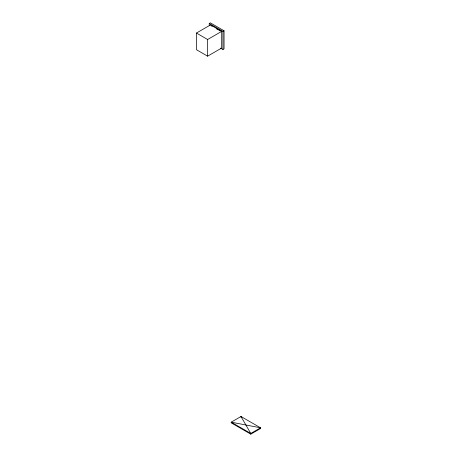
<?xml version="1.0" encoding="UTF-8"?>
<svg xmlns="http://www.w3.org/2000/svg" width="457" height="457" viewBox="0 0 457 457"><rect width="100%" height="100%" fill="white"/><g stroke="black" fill="none" stroke-linecap="round" stroke-linejoin="round"><path stroke-width="0.69" d="M209.249 25.569L209.249 23.484L210.34 22.85L224.044 30.762L224.044 48.842L222.953 49.476L220.565 48.099M196.436 33.041L210.506 24.918L221.691 31.373L221.691 48.042L207.621 56.165L196.436 49.704L196.436 33.041L207.621 39.502L221.691 31.373M209.249 23.484L222.953 31.39L224.044 30.762M250.779 434.15L260.564 428.5L260.564 427.815L240.993 416.516L231.202 422.165L231.202 422.851L250.779 434.15L250.779 433.464L240.993 416.516L240.993 417.195M210.906 25.603L212.128 26.312M216.407 28.78L217.629 29.488M218.852 30.196L220.074 30.899M222.953 31.39L222.953 49.476M207.621 39.502L207.621 56.165M260.564 427.815L250.779 433.464L231.202 422.165L260.564 427.815"/></g></svg>
